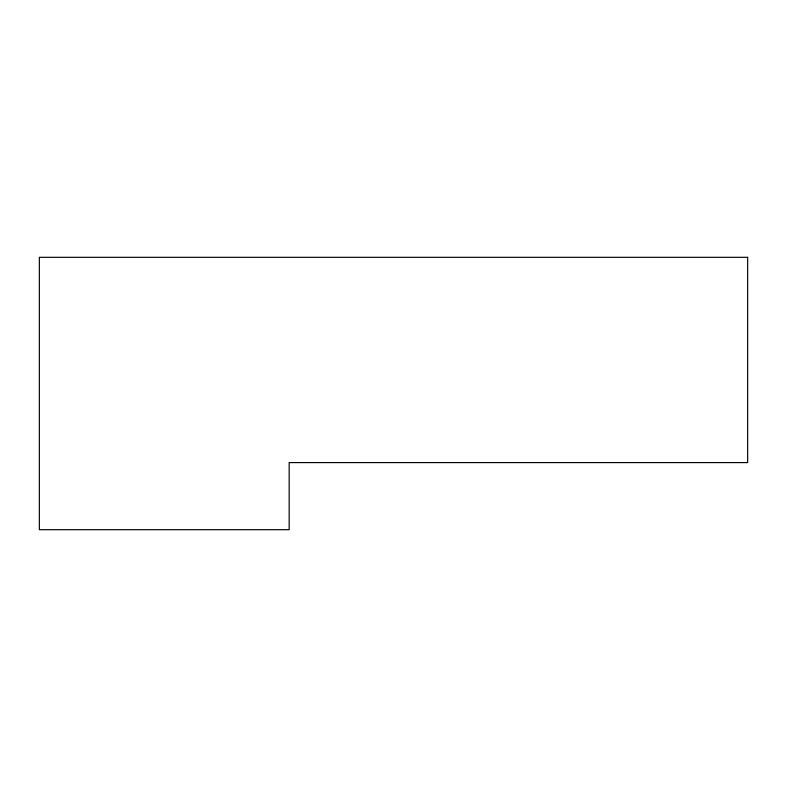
<?xml version="1.0" encoding="UTF-8"?>
<svg xmlns="http://www.w3.org/2000/svg" width="787" height="787" viewBox="0 0 787 787"><rect width="100%" height="100%" fill="white"/><g stroke="black" fill="none" stroke-linecap="round" stroke-linejoin="round"><path stroke-width="1.18" d="M747.65 257.319L39.35 257.319L39.35 529.681L289.163 529.681L289.163 462.589L747.65 462.589L747.65 257.319"/></g></svg>
